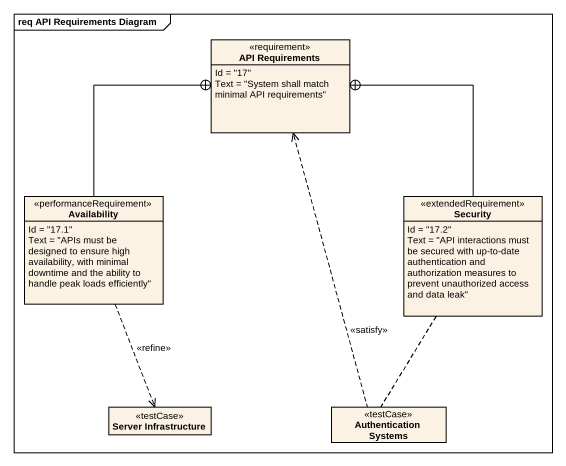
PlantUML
@startuml
mainframe req API Requirements Diagram
hide circle
hide empty members
class "API Requirements" as API_Requirements <<requirement>> {
  Id = "17"
  Text = "System shall match minimal API requirements"
}
class Availability <<performanceRequirement>> {
  Id = "17.1"
  Text = "APIs must be designed to ensure high availability, with minimal downtime and the ability to handle peak loads efficiently"
}
class Security <<extendedRequirement>> {
  Id = "17.2"
  Text = "API interactions must be secured with up-to-date authentication and authorization measures to prevent unauthorized access and data leak"
}
class "Server Infrastructure" as Server_Infrastructure <<testCase>>
class "Authentication Systems" as Authentication_Systems <<testCase>>
Availability -up-+ API_Requirements
Availability ..> Server_Infrastructure : <<refine>>
Security -up-+ API_Requirements
Security .up.> API_Requirements : <<satisfy>>
@enduml
